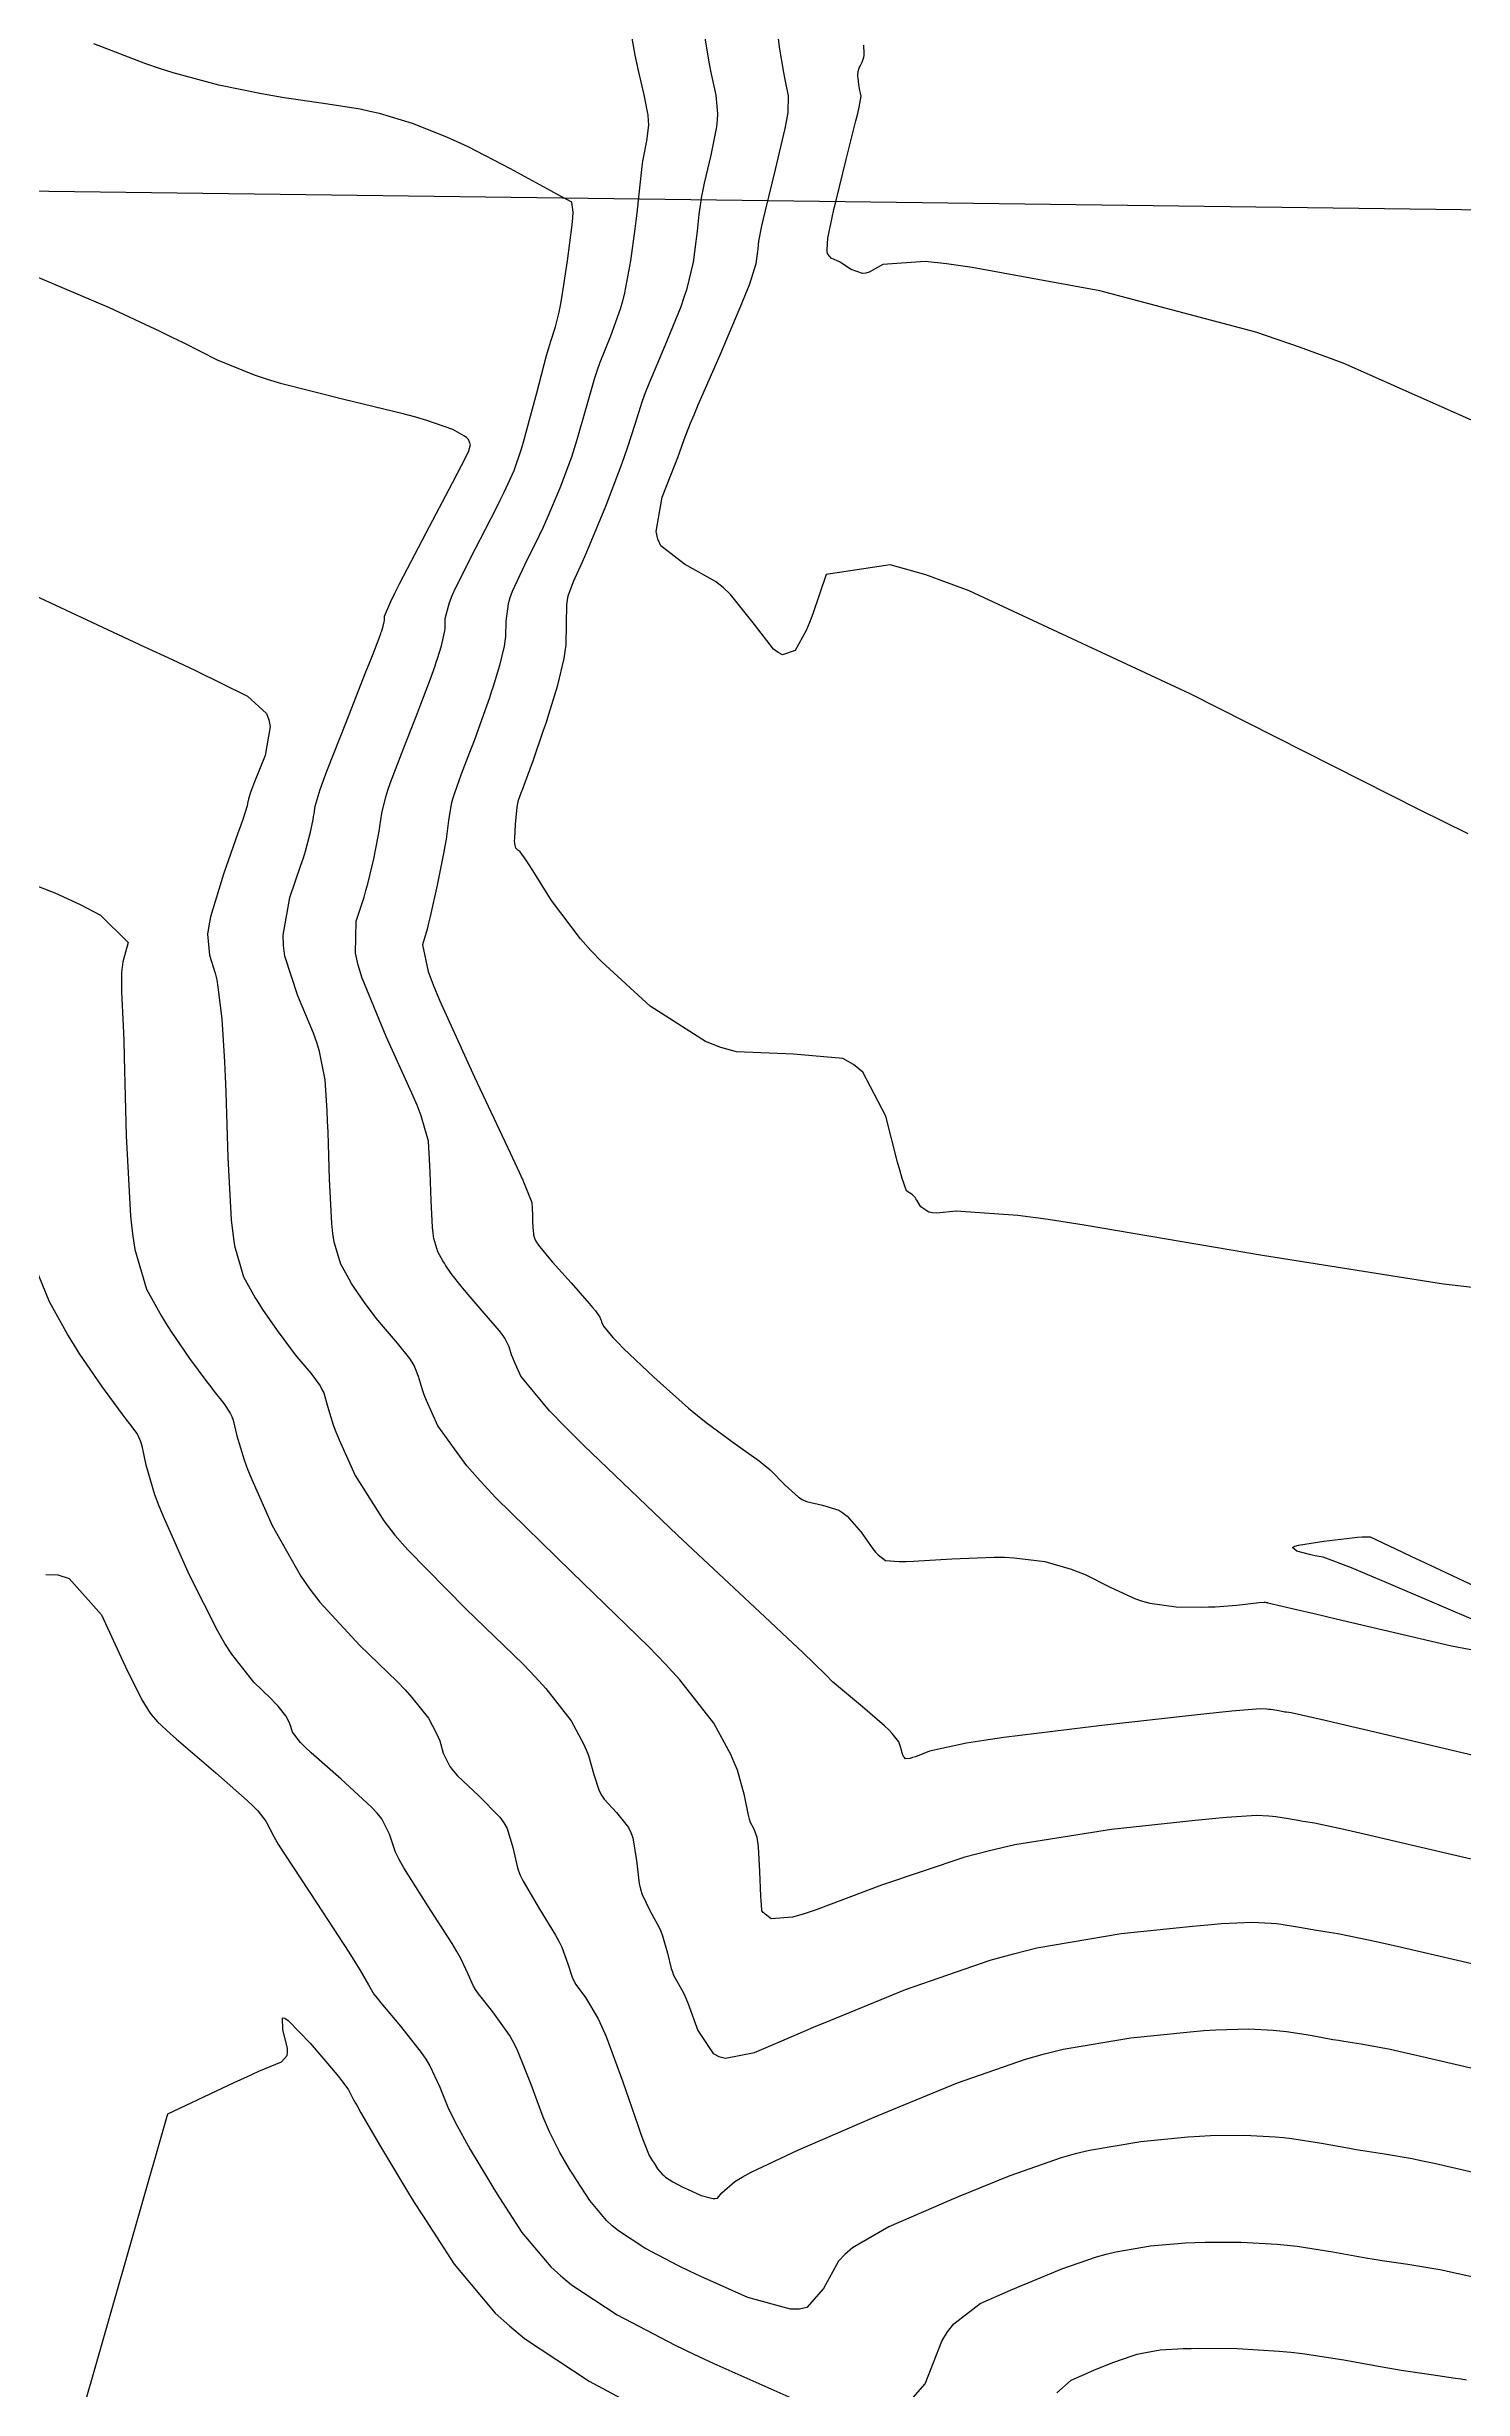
# Model space of a CAD drawing. Header units: metres. Extents: x 837475 to 838479, y 1189012 to 1191015.
# Drawn here: x 837917 to 837953.3, y 1190682.7 to 1190742.7 of the extents above; entities that cross this region are included whole.
import ezdxf

# ---------------------------------------------------------------- set-up
doc = ezdxf.new("R2010")
doc.units = ezdxf.units.M
doc.header["$LTSCALE"] = 0.3
for name, color, linetype in [('COTAS 10', 1, 'Continuous'), ('COTAS INT', 252, 'Continuous'), ('VIA2', 121, 'Continuous')]:
    doc.layers.add(name, color=color, linetype=linetype)
doc.styles.get("Standard").update_dxf_attribs({"font": 'simplex.shx'})
doc.dimstyles.get("Standard").update_dxf_attribs({"dimtxt": 0.18, "dimasz": 0.18, "dimexe": 0.18, "dimexo": 0.0625, "dimgap": 0.09, "dimtad": 0, "dimtih": 1, "dimtoh": 1, "dimdec": 4, "dimzin": 0, "dimdsep": 46, "dimtxsty": 'Standard', "dimcen": 0.09, "dimadec": 0, "dimazin": 0, "dimtfac": 1, "dimtdec": 4, "dimtofl": 0, "dimtmove": 0, "dimatfit": 3, "dimfxl": 1, "dimtolj": 1, "dimtzin": 0, "dimarcsym": 0})

# ---------------------------------------------------------------- blocks, each defined once
blk = doc.blocks.new('*D11')
at = {"layer": 'Defpoints', "color": 0, "transparency": 16777216}
for p in [(838417.909, 1190732.507), (837798.033, 1190660.17), (838416.861, 1190652.103)]:
    blk.add_point(p, dxfattribs=at)
at = {"layer": 'VIA2', "color": 0, "lineweight": -2, "transparency": 16777216}
for p, q in [((837798.034, 1190660.232), (837799.083, 1190740.754)), ((837799.261, 1190740.572), (838107.805, 1190736.55)), ((838417.729, 1190732.51), (838109.185, 1190736.532)), ((838416.862, 1190652.165), (838417.911, 1190732.687))]:
    blk.add_line(p, q, dxfattribs=at)
at = {"layer": 'VIA2', "color": 0, "transparency": 16777216}
for points in [[(837799.261, 1190740.602), (837799.261, 1190740.542), (837799.081, 1190740.574)], [(838417.729, 1190732.54), (838417.729, 1190732.48), (838417.909, 1190732.507)]]:
    blk.add_solid(points, dxfattribs=at)
at = {"layer": 'VIA2', "color": 0, "transparency": 16777216, "insert": (838108.495, 1190736.541), "char_height": 0.18, "attachment_point": 5}
blk.add_mtext('\\A1;618.8807', dxfattribs=at)

msp = doc.modelspace()

# ---------------------------------------------------------------- linework, layer by layer
at = {"layer": 'COTAS 10'}
for points in [[(837953.795, 1190710.905), (837952.829, 1190711.017), (837948.189, 1190711.753), (837943.615, 1190712.532), (837942.689, 1190712.671), (837941.912, 1190712.778), (837940.338, 1190712.886), (837939.828, 1190712.839), (837939.722, 1190712.847), (837939.63, 1190712.864), (837939.426, 1190713.003), (837939.328, 1190713.171), (837939.304, 1190713.206), (837939.282, 1190713.237), (837939.211, 1190713.308), (837939.151, 1190713.348), (837939.119, 1190713.37), (837939.064, 1190713.41), (837938.949, 1190713.728), (837938.895, 1190713.914), (837938.832, 1190714.142), (837938.527, 1190715.323), (837937.942, 1190716.454), (837937.703, 1190716.652), (837937.431, 1190716.799), (837936.167, 1190716.911), (837934.702, 1190716.969), (837934.302, 1190717.082), (837933.905, 1190717.236), (837932.491, 1190718.144), (837931.254, 1190719.278), (837930.967, 1190719.575), (837930.705, 1190719.866), (837929.96, 1190720.855), (837929.481, 1190721.62), (837929.386, 1190721.768), (837929.307, 1190721.889), (837929.157, 1190722.099), (837929.113, 1190722.132), (837929.101, 1190722.143), (837929.088, 1190722.153), (837929.045, 1190722.197), (837929.018, 1190722.318), (837929.016, 1190722.379), (837929.017, 1190722.45), (837929.039, 1190722.805), (837929.075, 1190723.161), (837929.083, 1190723.233), (837929.091, 1190723.295), (837929.116, 1190723.421), (837929.186, 1190723.612), (837929.224, 1190723.714), (837929.269, 1190723.838), (837929.495, 1190724.461), (837929.759, 1190725.217), (837929.828, 1190725.425), (837929.895, 1190725.631), (837930.12, 1190726.37), (837930.284, 1190727.06), (837930.312, 1190727.235), (837930.333, 1190727.403), (837930.346, 1190727.956), (837930.351, 1190728.43), (837930.367, 1190728.55), (837930.39, 1190728.664), (837930.525, 1190729.034), (837930.759, 1190729.534), (837930.844, 1190729.73), (837930.938, 1190729.952), (837931.349, 1190730.961), (837931.749, 1190731.998), (837931.836, 1190732.236), (837931.912, 1190732.454), (837932.102, 1190733.067), (837932.295, 1190733.666), (837932.374, 1190733.875), (837932.463, 1190734.103), (837932.876, 1190735.085), (837933.281, 1190736.084), (837933.365, 1190736.323), (837933.437, 1190736.546), (837933.598, 1190737.219), (837933.67, 1190737.751), (837933.687, 1190737.886), (837933.702, 1190738.015), (837933.746, 1190738.439), (837933.814, 1190738.909), (837933.845, 1190739.068), (837933.881, 1190739.239), (837934.052, 1190739.962), (837934.197, 1190740.687), (837934.216, 1190740.86), (837934.225, 1190741.02), (837934.182, 1190741.498), (837934.057, 1190742.076), (837934.015, 1190742.299), (837933.969, 1190742.55), (837933.778, 1190743.683)], [(837913.726, 1190722.403), (837917.228, 1190721.047), (837917.881, 1190720.746), (837918.396, 1190720.477), (837919.111, 1190719.775), (837918.974, 1190719.281), (837918.952, 1190719.144), (837918.936, 1190719.006), (837918.935, 1190718.509), (837918.98, 1190717.64), (837918.993, 1190717.268), (837919.007, 1190716.84), (837919.057, 1190714.818), (837919.169, 1190712.76), (837919.221, 1190712.308), (837919.282, 1190711.907), (837919.579, 1190710.885), (837919.964, 1190710.195), (837920.082, 1190710.003), (837920.203, 1190709.811), (837920.681, 1190709.115), (837921.125, 1190708.514), (837921.226, 1190708.381), (837921.317, 1190708.263), (837921.564, 1190707.96), (837921.727, 1190707.707), (837921.764, 1190707.621), (837921.799, 1190707.527), (837921.895, 1190707.132), (837922.08, 1190706.511), (837922.17, 1190706.275), (837922.277, 1190706.012), (837922.801, 1190704.833), (837923.532, 1190703.534), (837923.768, 1190703.196), (837924.019, 1190702.867), (837925.049, 1190701.754), (837926.003, 1190700.827), (837926.206, 1190700.615), (837926.383, 1190700.422), (837926.804, 1190699.886), (837927.013, 1190699.499), (837927.058, 1190699.401), (837927.096, 1190699.305), (837927.185, 1190698.991), (837927.355, 1190698.647), (837927.445, 1190698.532), (837927.553, 1190698.409), (837928.098, 1190697.897), (837928.637, 1190697.349), (837928.741, 1190697.205), (837928.826, 1190697.063), (837928.971, 1190696.576), (837929.085, 1190696.05), (837929.151, 1190695.885), (837929.231, 1190695.71), (837929.642, 1190695.007), (837930.063, 1190694.328), (837930.149, 1190694.169), (837930.222, 1190694.022), (837930.377, 1190693.595), (837930.489, 1190693.253), (837930.535, 1190693.159), (837930.587, 1190693.066), (837930.831, 1190692.733), (837931.152, 1190692.2), (837931.253, 1190691.981), (837931.359, 1190691.732), (837931.788, 1190690.571), (837932.173, 1190689.452), (837932.253, 1190689.228), (837932.321, 1190689.042), (837932.467, 1190688.679), (837932.542, 1190688.554), (837932.565, 1190688.518), (837932.588, 1190688.481), (837932.679, 1190688.34), (837932.798, 1190688.199), (837932.839, 1190688.162), (837932.882, 1190688.126), (837933.069, 1190688.003), (837933.307, 1190687.878), (837933.383, 1190687.841), (837933.465, 1190687.803), (837933.796, 1190687.656), (837934.097, 1190687.572), (837934.16, 1190687.573), (837934.213, 1190687.586), (837934.329, 1190687.72), (837934.662, 1190688.012), (837934.851, 1190688.123), (837935.083, 1190688.249), (837936.272, 1190688.812), (837937.792, 1190689.474), (837938.232, 1190689.661), (837938.681, 1190689.85), (837940.37, 1190690.545), (837942.113, 1190691.152), (837942.595, 1190691.284), (837943.077, 1190691.402), (837944.815, 1190691.697), (837946.335, 1190691.851), (837946.679, 1190691.88), (837946.989, 1190691.901), (837947.834, 1190691.928), (837948.458, 1190691.893), (837948.63, 1190691.876), (837948.802, 1190691.856), (837949.418, 1190691.759), (837949.991, 1190691.655), (837950.135, 1190691.631), (837950.272, 1190691.608), (837950.718, 1190691.543), (837951.463, 1190691.401), (837951.79, 1190691.33), (837952.17, 1190691.245), (837953.976, 1190690.827)]]:
    msp.add_lwpolyline(points, dxfattribs=at)
at = {"layer": 'COTAS INT'}
for points in [[(837931.963, 1190743.306), (837932.1, 1190742.522), (837932.139, 1190742.324), (837932.179, 1190742.133), (837932.325, 1190741.511), (837932.426, 1190740.983), (837932.438, 1190740.851), (837932.443, 1190740.727), (837932.399, 1190740.332), (837932.317, 1190739.932), (837932.296, 1190739.804), (837932.277, 1190739.67), (837932.216, 1190739.123), (837932.149, 1190738.475), (837932.125, 1190738.276), (837932.1, 1190738.07), (837931.989, 1190737.255), (837931.833, 1190736.431), (837931.779, 1190736.218), (837931.721, 1190736.012), (837931.469, 1190735.324), (837931.202, 1190734.647), (837931.132, 1190734.448), (837931.066, 1190734.244), (837930.843, 1190733.466), (837930.614, 1190732.659), (837930.543, 1190732.437), (837930.469, 1190732.215), (837930.175, 1190731.421), (837929.843, 1190730.638), (837929.746, 1190730.423), (837929.646, 1190730.21), (837929.265, 1190729.449), (837928.95, 1190728.771), (837928.893, 1190728.61), (837928.848, 1190728.46), (837928.791, 1190728.018), (837928.782, 1190727.62), (837928.767, 1190727.499), (837928.747, 1190727.372), (837928.629, 1190726.876), (837928.466, 1190726.343), (837928.418, 1190726.194), (837928.368, 1190726.045), (837928.178, 1190725.5), (837927.975, 1190724.95), (837927.859, 1190724.646), (837927.644, 1190724.095), (837927.462, 1190723.578), (837927.424, 1190723.447), (837927.392, 1190723.321), (837927.321, 1190722.907), (837927.256, 1190722.421), (837927.226, 1190722.249), (837927.192, 1190722.06), (837927.028, 1190721.242), (837926.851, 1190720.445), (837926.809, 1190720.27), (837926.77, 1190720.114), (837926.654, 1190719.714), (837926.799, 1190719.029), (837926.925, 1190718.693), (837927.088, 1190718.294), (837927.986, 1190716.325), (837928.904, 1190714.383), (837929.081, 1190714.001), (837929.223, 1190713.687), (837929.455, 1190713.114), (837929.466, 1190712.956), (837929.468, 1190712.903), (837929.471, 1190712.846), (837929.477, 1190712.606), (837929.49, 1190712.378), (837929.496, 1190712.328), (837929.502, 1190712.283), (837929.535, 1190712.169), (837929.578, 1190712.093), (837929.591, 1190712.071), (837929.605, 1190712.05), (837929.658, 1190711.973), (837929.815, 1190711.784), (837929.895, 1190711.693), (837929.99, 1190711.584), (837930.462, 1190711.05), (837930.924, 1190710.522), (837931.013, 1190710.417), (837931.085, 1190710.331), (837931.203, 1190710.168), (837931.222, 1190710.106), (837931.231, 1190710.082), (837931.241, 1190710.055), (837931.295, 1190709.936), (837931.531, 1190709.653), (837931.657, 1190709.523), (837931.809, 1190709.371), (837932.58, 1190708.636), (837933.473, 1190707.838), (837933.703, 1190707.646), (837933.926, 1190707.467), (837934.667, 1190706.927), (837935.285, 1190706.486), (837935.43, 1190706.37), (837935.563, 1190706.256), (837935.951, 1190705.866), (837936.288, 1190705.559), (837936.39, 1190705.498), (837936.495, 1190705.447), (837936.906, 1190705.347), (837937.322, 1190705.221), (837937.43, 1190705.153), (837937.536, 1190705.071), (837937.895, 1190704.655), (837938.198, 1190704.234), (837938.269, 1190704.149), (837938.334, 1190704.078), (837938.522, 1190703.934), (837938.875, 1190703.907), (837939.044, 1190703.909), (837939.244, 1190703.916), (837940.225, 1190703.977), (837941.309, 1190704.02), (837941.575, 1190704.015), (837941.825, 1190704.004), (837942.605, 1190703.903), (837943.278, 1190703.713), (837943.461, 1190703.645), (837943.642, 1190703.571), (837944.285, 1190703.249), (837944.929, 1190702.95), (837945.112, 1190702.89), (837945.296, 1190702.841), (837945.976, 1190702.748), (837946.635, 1190702.738), (837946.805, 1190702.741), (837946.971, 1190702.747), (837947.528, 1190702.789), (837947.954, 1190702.836), (837948.037, 1190702.845), (837948.105, 1190702.852), (837948.226, 1190702.864), (837948.248, 1190702.862), (837948.254, 1190702.862), (837948.26, 1190702.861), (837948.281, 1190702.858), (837948.311, 1190702.852), (837948.327, 1190702.85), (837949.056, 1190702.679), (837949.511, 1190702.572), (837950.076, 1190702.438), (837953.029, 1190701.741), (837955.385, 1190701.301)], [(837953.455, 1190722.561), (837952.208, 1190723.175), (837946.33, 1190726.153), (837940.668, 1190728.795), (837939.558, 1190729.198), (837938.645, 1190729.459), (837937, 1190729.214), (837936.663, 1190728.201), (837936.576, 1190727.977), (837936.491, 1190727.778), (837936.206, 1190727.266), (837935.882, 1190727.154), (837935.773, 1190727.208), (837935.655, 1190727.298), (837935.161, 1190727.93), (837934.552, 1190728.697), (837934.362, 1190728.873), (837934.164, 1190729.032), (837933.372, 1190729.474), (837932.766, 1190729.943), (837932.686, 1190730.12), (837932.642, 1190730.317), (837932.8, 1190731.196), (837933.131, 1190732.037), (837933.198, 1190732.21), (837933.253, 1190732.356), (837933.361, 1190732.668), (837933.524, 1190733.087), (837933.615, 1190733.302), (837933.724, 1190733.559), (837934.282, 1190734.845), (837934.841, 1190736.155), (837934.951, 1190736.428), (837935.041, 1190736.662), (837935.206, 1190737.182), (837935.24, 1190737.432), (837935.248, 1190737.495), (837935.255, 1190737.556), (837935.276, 1190737.755), (837935.352, 1190738.148), (837935.394, 1190738.331), (837935.445, 1190738.546), (837935.706, 1190739.592), (837935.951, 1190740.647), (837935.993, 1190740.868), (837936.024, 1190741.058), (837936.039, 1190741.486), (837935.968, 1190741.815), (837935.944, 1190741.942), (837935.918, 1190742.084), (837935.809, 1190742.729), (837935.724, 1190743.392)], [(837954.134, 1190698.807), (837950.921, 1190699.564), (837950.298, 1190699.71), (837949.791, 1190699.828), (837948.924, 1190700.023), (837948.801, 1190700.041), (837948.763, 1190700.048), (837948.724, 1190700.054), (837948.565, 1190700.083), (837948.395, 1190700.11), (837948.348, 1190700.115), (837948.3, 1190700.12), (837948.128, 1190700.13), (837947.399, 1190700.067), (837947.001, 1190700.025), (837946.518, 1190699.974), (837944.064, 1190699.702), (837941.557, 1190699.395), (837941.04, 1190699.321), (837940.601, 1190699.251), (837939.654, 1190699.04), (837939.289, 1190698.901), (837939.215, 1190698.878), (837939.154, 1190698.86), (837939.035, 1190698.85), (837938.998, 1190698.893), (837938.988, 1190698.908), (837938.979, 1190698.926), (837938.951, 1190699.002), (837938.921, 1190699.098), (837938.912, 1190699.127), (837938.903, 1190699.158), (837938.864, 1190699.282), (837938.695, 1190699.5), (837938.604, 1190699.591), (837938.493, 1190699.694), (837937.929, 1190700.179), (837937.367, 1190700.65), (837937.256, 1190700.745), (837937.165, 1190700.825), (837936.998, 1190700.989), (837936.391, 1190701.58), (837936.021, 1190701.929), (837935.565, 1190702.359), (837933.191, 1190704.584), (837930.785, 1190706.882), (837930.308, 1190707.358), (837929.913, 1190707.766), (837929.171, 1190708.66), (837929, 1190709.045), (837928.966, 1190709.13), (837928.936, 1190709.207), (837928.876, 1190709.409), (837928.763, 1190709.63), (837928.701, 1190709.718), (837928.625, 1190709.818), (837928.237, 1190710.277), (837927.821, 1190710.754), (837927.728, 1190710.865), (837927.643, 1190710.966), (837927.414, 1190711.258), (837927.254, 1190711.49), (837927.214, 1190711.554), (837927.175, 1190711.618), (837927.046, 1190711.848), (837926.947, 1190712.189), (837926.927, 1190712.323), (837926.91, 1190712.473), (837926.872, 1190713.159), (837926.852, 1190713.878), (837926.845, 1190714.049), (837926.837, 1190714.209), (837926.806, 1190714.683), (837926.619, 1190715.335), (837926.513, 1190715.607), (837926.383, 1190715.917), (837925.72, 1190717.367), (837925.106, 1190718.858), (837925.007, 1190719.195), (837924.94, 1190719.499), (837924.953, 1190720.32), (837925.154, 1190720.934), (837925.204, 1190721.107), (837925.252, 1190721.282), (837925.405, 1190721.922), (837925.52, 1190722.496), (837925.544, 1190722.628), (837925.564, 1190722.749), (837925.611, 1190723.09), (837925.711, 1190723.51), (837925.767, 1190723.68), (837925.833, 1190723.874), (837926.173, 1190724.77), (837926.532, 1190725.679), (837926.611, 1190725.882), (837926.681, 1190726.063), (837926.861, 1190726.539), (837926.978, 1190726.872), (837927.008, 1190726.964), (837927.037, 1190727.055), (837927.137, 1190727.381), (837927.209, 1190727.685), (837927.222, 1190727.763), (837927.231, 1190727.837), (837927.236, 1190728.081), (837927.344, 1190728.491), (837927.418, 1190728.67), (837927.511, 1190728.877), (837928.004, 1190729.864), (837928.533, 1190730.886), (837928.648, 1190731.116), (837928.749, 1190731.323), (837929, 1190731.88), (837929.189, 1190732.433), (837929.25, 1190732.637), (837929.315, 1190732.863), (837929.584, 1190733.865), (837929.836, 1190734.823), (837929.891, 1190735.022), (837929.94, 1190735.192), (837930.063, 1190735.564), (837930.159, 1190735.935), (837930.192, 1190736.103), (837930.227, 1190736.301), (837930.374, 1190737.251), (837930.49, 1190738.174), (837930.505, 1190738.354), (837930.513, 1190738.5), (837930.48, 1190738.755), (837930.189, 1190738.911), (837929.848, 1190739.097), (837928.906, 1190739.611), (837927.82, 1190740.172), (837927.543, 1190740.304), (837927.276, 1190740.425), (837926.397, 1190740.775), (837925.552, 1190741.025), (837925.307, 1190741.083), (837925.057, 1190741.137), (837924.112, 1190741.288), (837923.106, 1190741.433), (837922.818, 1190741.482), (837922.525, 1190741.535), (837921.432, 1190741.759), (837920.258, 1190742.072), (837919.915, 1190742.181), (837919.563, 1190742.3), (837918.227, 1190742.811)], [(837954.316, 1190732.828), (837950.252, 1190734.627), (837949.134, 1190735.041), (837948.019, 1190735.419), (837944.017, 1190736.48), (837940.742, 1190737.084), (837940.085, 1190737.174), (837939.536, 1190737.231), (837938.458, 1190737.157), (837938.107, 1190736.959), (837938.016, 1190736.937), (837937.929, 1190736.931), (837937.639, 1190737.027), (837937.397, 1190737.188), (837937.34, 1190737.222), (837937.287, 1190737.252), (837937.133, 1190737.319), (837937.043, 1190737.42), (837937.031, 1190737.47), (837937.025, 1190737.53), (837937.047, 1190737.829), (837937.155, 1190738.359), (837937.202, 1190738.565), (837937.257, 1190738.797), (837937.518, 1190739.848), (837937.765, 1190740.839), (837937.81, 1190741.032), (837937.847, 1190741.191), (837937.896, 1190741.474), (837937.879, 1190741.554), (837937.866, 1190741.619), (837937.84, 1190741.775), (837937.82, 1190741.936), (837937.817, 1190741.973), (837937.816, 1190742.008), (837937.822, 1190742.106), (837937.847, 1190742.189), (837937.857, 1190742.214), (837937.869, 1190742.24), (837937.922, 1190742.341), (837937.966, 1190742.473), (837937.972, 1190742.518), (837937.975, 1190742.568), (837937.963, 1190742.779)], [(837954.082, 1190696.147), (837951.337, 1190696.791), (837950.795, 1190696.916), (837950.348, 1190697.019), (837949.522, 1190697.196), (837949.292, 1190697.23), (837949.221, 1190697.242), (837949.146, 1190697.255), (837948.85, 1190697.309), (837948.531, 1190697.359), (837948.442, 1190697.369), (837948.353, 1190697.378), (837948.03, 1190697.396), (837947.263, 1190697.345), (837946.894, 1190697.31), (837946.457, 1190697.266), (837944.314, 1190697.034), (837941.838, 1190696.639), (837941.19, 1190696.493), (837940.559, 1190696.33), (837938.419, 1190695.611), (837936.748, 1190694.977), (837936.414, 1190694.869), (837936.135, 1190694.79), (837935.589, 1190694.745), (837935.44, 1190694.864), (837935.412, 1190694.888), (837935.388, 1190694.908), (837935.349, 1190694.948), (837935.34, 1190695.111), (837935.335, 1190695.208), (837935.33, 1190695.329), (837935.305, 1190695.955), (837935.263, 1190696.593), (837935.248, 1190696.721), (837935.231, 1190696.829), (837935.154, 1190697.041), (837935.063, 1190697.219), (837935.037, 1190697.305), (837935.01, 1190697.407), (837934.91, 1190697.906), (837934.726, 1190698.558), (837934.646, 1190698.756), (837934.555, 1190698.961), (837934.12, 1190699.764), (837933.247, 1190700.877), (837932.88, 1190701.277), (837932.457, 1190701.717), (837930.477, 1190703.64), (837928.53, 1190705.543), (837928.128, 1190705.971), (837927.786, 1190706.355), (837927.048, 1190707.385), (837926.759, 1190708.034), (837926.7, 1190708.179), (837926.651, 1190708.308), (837926.549, 1190708.65), (837926.442, 1190708.929), (837926.388, 1190709.019), (837926.325, 1190709.114), (837926.013, 1190709.505), (837925.653, 1190709.923), (837925.56, 1190710.037), (837925.47, 1190710.149), (837925.17, 1190710.544), (837924.904, 1190710.931), (837924.836, 1190711.037), (837924.771, 1190711.144), (837924.557, 1190711.527), (837924.392, 1190712.095), (837924.358, 1190712.318), (837924.33, 1190712.569), (837924.267, 1190713.712), (837924.233, 1190714.91), (837924.221, 1190715.196), (837924.209, 1190715.461), (837924.157, 1190716.252), (837924.015, 1190716.984), (837923.945, 1190717.212), (837923.862, 1190717.452), (837923.455, 1190718.41), (837923.124, 1190719.423), (837923.089, 1190719.697), (837923.08, 1190719.968), (837923.253, 1190720.926), (837923.538, 1190721.755), (837923.599, 1190721.945), (837923.652, 1190722.118), (837923.781, 1190722.602), (837923.847, 1190722.932), (837923.861, 1190723.008), (837923.873, 1190723.077), (837923.9, 1190723.273), (837924.031, 1190723.699), (837924.109, 1190723.914), (837924.205, 1190724.17), (837924.702, 1190725.444), (837925.205, 1190726.713), (837925.305, 1190726.965), (837925.388, 1190727.175), (837925.544, 1190727.577), (837925.587, 1190727.7), (837925.598, 1190727.734), (837925.609, 1190727.767), (837925.645, 1190727.887), (837925.672, 1190727.998), (837925.676, 1190728.027), (837925.68, 1190728.054), (837925.682, 1190728.144), (837925.841, 1190728.521), (837925.943, 1190728.73), (837926.071, 1190728.984), (837926.744, 1190730.279), (837927.42, 1190731.562), (837927.549, 1190731.809), (837927.654, 1190732.009), (837927.826, 1190732.34), (837927.841, 1190732.385), (837927.846, 1190732.404), (837927.852, 1190732.426), (837927.88, 1190732.532), (837927.83, 1190732.669), (837927.788, 1190732.711), (837927.733, 1190732.756), (837927.429, 1190732.931), (837926.767, 1190733.162), (837926.485, 1190733.241), (837926.161, 1190733.328), (837924.637, 1190733.695), (837923.045, 1190734.101), (837922.678, 1190734.211), (837922.343, 1190734.321), (837921.4, 1190734.709), (837920.529, 1190735.148), (837920.24, 1190735.289), (837919.929, 1190735.438), (837918.631, 1190736.049), (837916.798, 1190736.822)], [(837916.165, 1190728.929), (837919.531, 1190727.36), (837920.232, 1190727.029), (837920.833, 1190726.745), (837922.169, 1190726.093), (837922.653, 1190725.643), (837922.716, 1190725.485), (837922.75, 1190725.313), (837922.617, 1190724.572), (837922.349, 1190723.893), (837922.298, 1190723.76), (837922.257, 1190723.651), (837922.189, 1190723.456), (837922.182, 1190723.405), (837922.179, 1190723.387), (837922.158, 1190723.282), (837922.053, 1190722.955), (837921.994, 1190722.783), (837921.921, 1190722.575), (837921.552, 1190721.532), (837921.22, 1190720.438), (837921.172, 1190720.199), (837921.142, 1190719.987), (837921.189, 1190719.453), (837921.342, 1190718.986), (837921.377, 1190718.818), (837921.411, 1190718.632), (837921.508, 1190717.82), (837921.58, 1190716.713), (837921.598, 1190716.342), (837921.614, 1190715.942), (837921.662, 1190714.265), (837921.749, 1190712.664), (837921.79, 1190712.313), (837921.837, 1190712.001), (837922.068, 1190711.206), (837922.368, 1190710.669), (837922.459, 1190710.52), (837922.554, 1190710.371), (837922.925, 1190709.83), (837923.298, 1190709.331), (837923.393, 1190709.209), (837923.485, 1190709.093), (837923.788, 1190708.732), (837924.026, 1190708.411), (837924.076, 1190708.32), (837924.12, 1190708.228), (837924.222, 1190707.891), (837924.366, 1190707.41), (837924.435, 1190707.227), (837924.518, 1190707.023), (837924.925, 1190706.109), (837925.659, 1190704.945), (837925.948, 1190704.583), (837926.274, 1190704.205), (837927.763, 1190702.697), (837929.23, 1190701.272), (837929.543, 1190700.946), (837929.815, 1190700.65), (837930.462, 1190699.825), (837930.784, 1190699.23), (837930.852, 1190699.078), (837930.911, 1190698.932), (837931.047, 1190698.449), (837931.182, 1190698.027), (837931.241, 1190697.918), (837931.308, 1190697.814), (837931.626, 1190697.469), (837931.934, 1190697.085), (837931.995, 1190696.956), (837932.045, 1190696.818), (837932.139, 1190696.239), (837932.209, 1190695.649), (837932.243, 1190695.504), (837932.285, 1190695.367), (837932.492, 1190694.938), (837932.713, 1190694.544), (837932.763, 1190694.43), (837932.808, 1190694.312), (837932.931, 1190693.868), (837933.029, 1190693.47), (837933.058, 1190693.383), (837933.088, 1190693.305), (837933.203, 1190693.103), (837933.353, 1190692.832), (837933.406, 1190692.709), (837933.464, 1190692.566), (837933.711, 1190691.88), (837934.103, 1190691.296), (837934.252, 1190691.217), (837934.419, 1190691.175), (837935.165, 1190691.322), (837936.282, 1190691.801), (837936.681, 1190691.969), (837937.121, 1190692.151), (837939.034, 1190692.932), (837941.203, 1190693.687), (837941.803, 1190693.852), (837942.402, 1190693.998), (837944.565, 1190694.366), (837946.396, 1190694.559), (837946.786, 1190694.595), (837947.126, 1190694.623), (837947.932, 1190694.662), (837948.406, 1190694.635), (837948.536, 1190694.623), (837948.666, 1190694.608), (837949.134, 1190694.534), (837949.568, 1190694.455), (837949.678, 1190694.436), (837949.782, 1190694.419), (837950.12, 1190694.369), (837950.906, 1190694.21), (837951.293, 1190694.123), (837951.753, 1190694.018), (837954.029, 1190693.487)], [(837953.924, 1190688.167), (837952.586, 1190688.472), (837952.288, 1190688.536), (837952.02, 1190688.591), (837951.315, 1190688.716), (837950.763, 1190688.797), (837950.592, 1190688.825), (837950.413, 1190688.855), (837949.702, 1190688.985), (837948.937, 1190689.105), (837948.724, 1190689.13), (837948.511, 1190689.15), (837947.736, 1190689.194), (837946.852, 1190689.18), (837946.571, 1190689.164), (837946.273, 1190689.144), (837945.065, 1190689.029), (837943.752, 1190688.805), (837943.387, 1190688.717), (837943.023, 1190688.617), (837941.706, 1190688.158), (837940.429, 1190687.632), (837940.09, 1190687.49), (837939.757, 1190687.348), (837938.609, 1190686.848), (837937.678, 1190686.307), (837937.483, 1190686.14), (837937.314, 1190685.966), (837936.932, 1190685.272), (837936.51, 1190684.785), (837936.317, 1190684.74), (837936.09, 1190684.735), (837934.995, 1190685.039), (837933.792, 1190685.573), (837933.498, 1190685.711), (837933.22, 1190685.846), (837932.355, 1190686.299), (837931.679, 1190686.746), (837931.519, 1190686.877), (837931.372, 1190687.012), (837930.941, 1190687.523), (837930.609, 1190688.036), (837930.524, 1190688.171), (837930.442, 1190688.303), (837930.17, 1190688.755), (837929.905, 1190689.286), (837929.828, 1190689.468), (837929.748, 1190689.665), (837929.443, 1190690.502), (837929.099, 1190691.356), (837928.994, 1190691.564), (837928.886, 1190691.759), (837928.46, 1190692.362), (837928.087, 1190692.827), (837928.012, 1190692.936), (837927.949, 1190693.036), (837927.823, 1190693.323), (837927.637, 1190693.731), (837927.536, 1190693.908), (837927.413, 1190694.112), (837926.791, 1190695.076), (837926.176, 1190696.053), (837926.058, 1190696.265), (837925.962, 1190696.452), (837925.804, 1190696.912), (837925.607, 1190697.307), (837925.488, 1190697.453), (837925.34, 1190697.614), (837924.57, 1190698.325), (837923.798, 1190699.004), (837923.649, 1190699.146), (837923.527, 1190699.266), (837923.322, 1190699.534), (837923.281, 1190699.679), (837923.263, 1190699.723), (837923.243, 1190699.769), (837923.146, 1190699.947), (837922.951, 1190700.195), (837922.87, 1190700.285), (837922.775, 1190700.383), (837922.334, 1190700.811), (837921.764, 1190701.528), (837921.588, 1190701.808), (837921.405, 1190702.124), (837920.678, 1190703.558), (837920.036, 1190705.002), (837919.905, 1190705.324), (837919.795, 1190705.612), (837919.569, 1190706.373), (837919.477, 1190706.827), (837919.452, 1190706.922), (837919.427, 1190707.003), (837919.34, 1190707.187), (837919.149, 1190707.433), (837919.059, 1190707.553), (837918.953, 1190707.696), (837918.437, 1190708.401), (837917.853, 1190709.251), (837917.704, 1190709.486), (837917.561, 1190709.72), (837917.09, 1190710.564), (837916.735, 1190711.443)], [(837953.836, 1190702.309), (837951.36, 1190703.37), (837950.873, 1190703.574), (837950.472, 1190703.74), (837949.74, 1190704.017), (837949.534, 1190704.056), (837949.463, 1190704.072), (837949.388, 1190704.09), (837949.069, 1190704.17), (837948.958, 1190704.268), (837949.014, 1190704.296), (837949.108, 1190704.324), (837949.758, 1190704.431), (837950.485, 1190704.516), (837950.626, 1190704.53), (837950.742, 1190704.54), (837950.945, 1190704.542), (837951.595, 1190704.231), (837951.992, 1190704.043), (837952.484, 1190703.811), (837955.047, 1190702.604)], [(837916.996, 1190703.574), (837917.308, 1190703.562), (837917.595, 1190703.475), (837918.422, 1190702.536), (837918.984, 1190701.334), (837919.104, 1190701.081), (837919.208, 1190700.863), (837919.457, 1190700.364), (837919.609, 1190700.111), (837919.653, 1190700.047), (837919.697, 1190699.987), (837919.861, 1190699.795), (837920.192, 1190699.49), (837920.341, 1190699.358), (837920.516, 1190699.206), (837921.353, 1190698.488), (837922.158, 1190697.78), (837922.312, 1190697.635), (837922.436, 1190697.511), (837922.636, 1190697.248), (837922.839, 1190696.853), (837922.965, 1190696.646), (837923.122, 1190696.397), (837923.941, 1190695.145), (837924.763, 1190693.895), (837924.922, 1190693.647), (837925.051, 1190693.441), (837925.269, 1190693.05), (837925.408, 1190692.818), (837925.488, 1190692.712), (837925.586, 1190692.589), (837926.088, 1190691.992), (837926.62, 1190691.318), (837926.736, 1190691.146), (837926.839, 1190690.98), (837927.098, 1190690.432), (837927.322, 1190689.878), (837927.402, 1190689.708), (837927.49, 1190689.531), (837927.874, 1190688.831), (837928.342, 1190688.051), (837928.484, 1190687.823), (837928.631, 1190687.59), (837929.203, 1190686.706), (837929.946, 1190685.824), (837930.2, 1190685.593), (837930.475, 1190685.366), (837931.642, 1190684.595), (837933.133, 1190683.814), (837933.612, 1190683.582), (837934.12, 1190683.343), (837936.195, 1190682.423)], [(837917.739, 1190681.413), (837920.127, 1190689.747), (837921.824, 1190690.547), (837922.167, 1190690.705), (837922.456, 1190690.836), (837923.04, 1190691.079), (837923.184, 1190691.245), (837923.194, 1190691.327), (837923.191, 1190691.425), (837923.075, 1190691.908), (837923.061, 1190692.211), (837923.122, 1190692.195), (837923.211, 1190692.135), (837923.77, 1190691.56), (837924.373, 1190690.854), (837924.491, 1190690.713), (837924.587, 1190690.595), (837924.754, 1190690.363), (837924.896, 1190690.092), (837924.977, 1190689.948), (837925.075, 1190689.776), (837925.577, 1190688.907), (837926.242, 1190687.799), (837926.443, 1190687.476), (837926.652, 1190687.145), (837927.465, 1190685.89), (837928.52, 1190684.637), (837928.88, 1190684.308), (837929.271, 1190683.987), (837930.928, 1190682.891), (837932.785, 1190681.893)], [(837938.808, 1190681.985), (837939.536, 1190682.825), (837939.967, 1190683.919), (837940.114, 1190684.157), (837940.273, 1190684.366), (837940.945, 1190684.884), (837941.723, 1190685.223), (837941.948, 1190685.319), (837942.177, 1190685.415), (837943.042, 1190685.771), (837943.933, 1190686.081), (837944.18, 1190686.149), (837944.426, 1190686.209), (837945.316, 1190686.36), (837946.212, 1190686.436), (837946.463, 1190686.449), (837946.716, 1190686.458), (837947.638, 1190686.46), (837948.563, 1190686.408), (837948.818, 1190686.383), (837949.073, 1190686.354), (837949.987, 1190686.21), (837950.835, 1190686.056), (837951.049, 1190686.019), (837951.253, 1190685.986), (837951.913, 1190685.889), (837952.578, 1190685.782), (837952.785, 1190685.743), (837953.002, 1190685.7), (837953.871, 1190685.507)], [(837942.915, 1190682.595), (837943.282, 1190682.92), (837943.688, 1190683.097), (837943.806, 1190683.147), (837943.926, 1190683.198), (837944.377, 1190683.384), (837944.843, 1190683.546), (837944.972, 1190683.582), (837945.101, 1190683.613), (837945.566, 1190683.692), (837946.151, 1190683.729), (837946.356, 1190683.734), (837946.579, 1190683.736), (837947.539, 1190683.726), (837948.616, 1190683.666), (837948.913, 1190683.637), (837949.208, 1190683.603), (837950.271, 1190683.436), (837951.258, 1190683.256), (837951.506, 1190683.214), (837951.743, 1190683.175), (837952.511, 1190683.062), (837953.135, 1190682.973), (837953.282, 1190682.95), (837953.419, 1190682.927)]]:
    msp.add_lwpolyline(points, dxfattribs=at)

# ---------------------------------------------------------------- dimensions: what is measured, and where the dimension line sits
at = {"layer": 'VIA2'}
dim = msp.add_aligned_dim(p1=(837798.03286, 1190660.16958), p2=(838416.861, 1190652.103), distance=80.41115, dimstyle='Standard', dxfattribs=at)
dim.commit()
dim.dimension.update_dxf_attribs({"geometry": '*D11', "text_midpoint": (838108.49502, 1190736.54061)})

doc.saveas('drawing.dxf')
